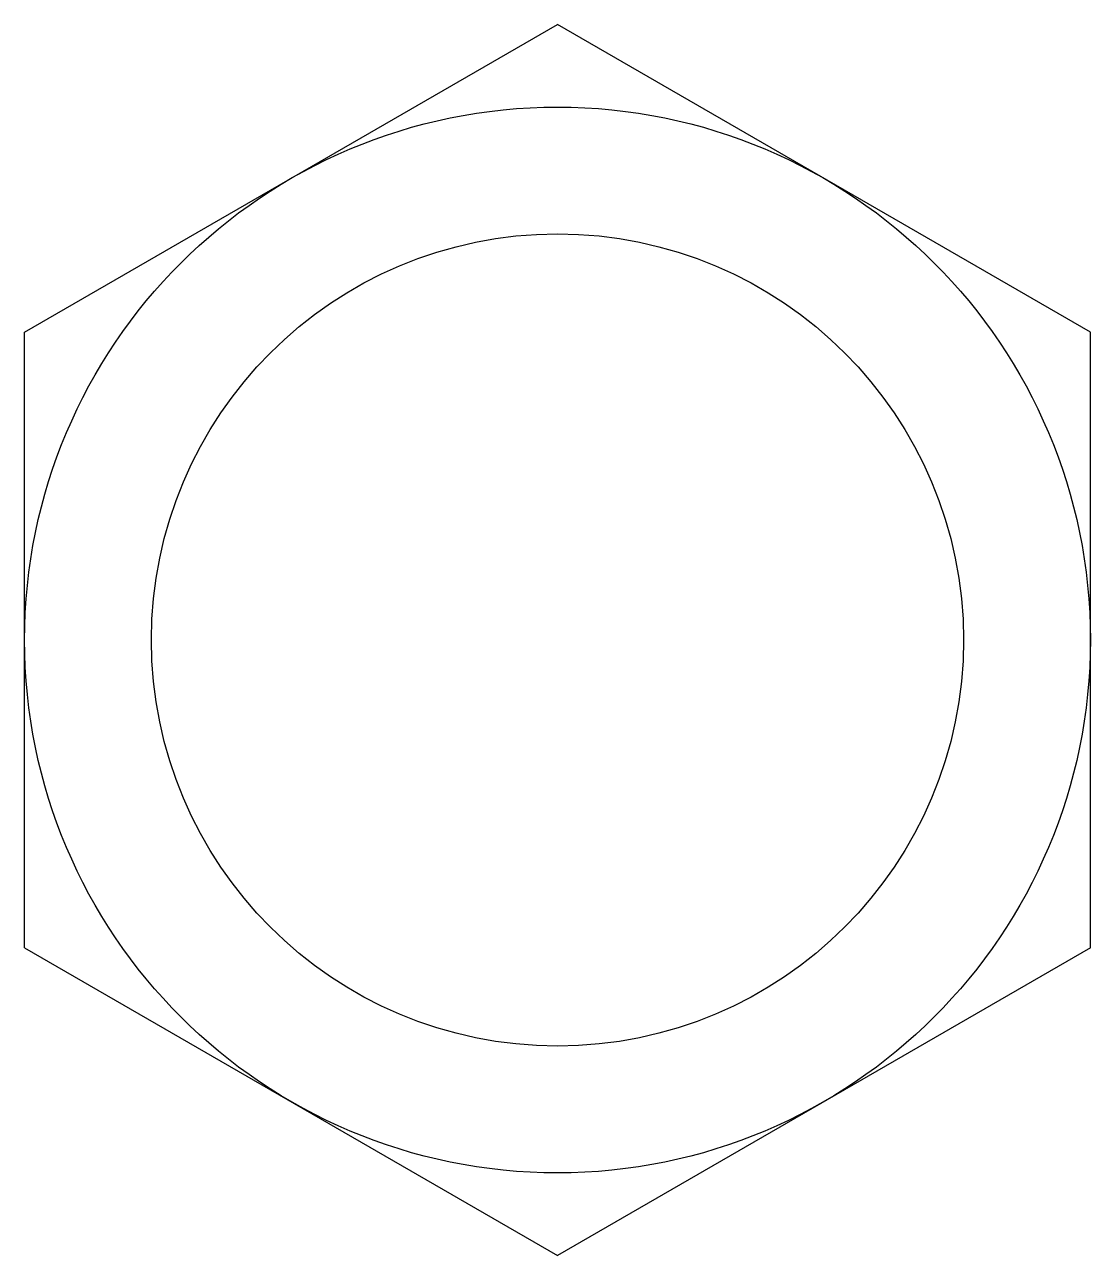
# Model space of a CAD drawing. Header units: inches. Extents: x 0 to 7.87, y 0 to 9.09.
import ezdxf

# ---------------------------------------------------------------- set-up
doc = ezdxf.new("R2010")
doc.units = ezdxf.units.IN

# ---------------------------------------------------------------- blocks, each defined once
blk = doc.blocks.new('Hex Head Screw - 10 mm top')
at = {"color": 0, "linetype": 'Continuous'}
for p, q in [((-7.874, 4.546), (0, 9.092)), ((7.874, 4.546), (0, 9.092)), ((-7.874, -4.546), (-7.874, 4.546)), ((7.874, -4.546), (7.874, 4.546)), ((-7.874, -4.546), (0, -9.092)), ((7.874, -4.546), (0, -9.092))]:
    blk.add_line(p, q, dxfattribs=at)
blk.add_circle((0, 0), 7.874, dxfattribs=at)
blk = doc.blocks.new('Nut')
blk.add_circle((0, 0), 3)
at = {"xscale": 0.5, "yscale": 0.5, "zscale": 0.5}
blk.add_blockref('Hex Head Screw - 10 mm top', (0, 0), dxfattribs=at)

msp = doc.modelspace()

# ---------------------------------------------------------------- block references
msp.add_blockref('Nut', (3.937, 4.5461))

doc.saveas('drawing.dxf')
